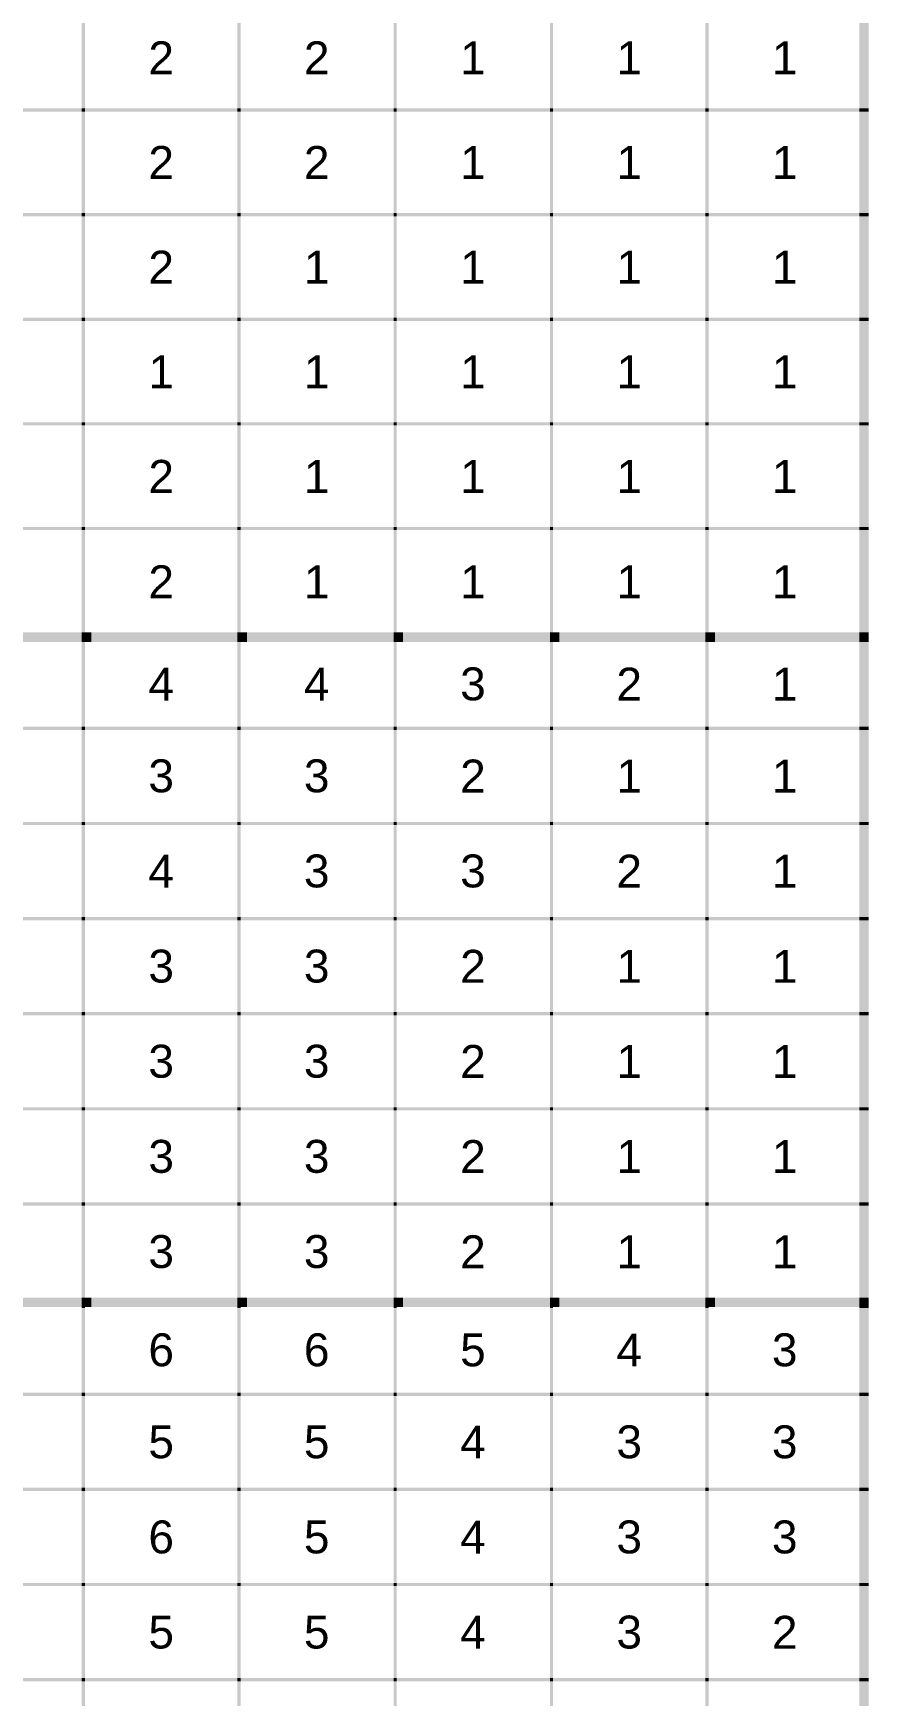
# Model space of a CAD drawing. Header units: inches. Extents: x 4293 to 10865, y -6935 to 441.
# Drawn here: x 5446.5 to 5572.8, y -421.3 to -169.7 of the extents above; entities that cross this region are included whole.
import ezdxf

# ---------------------------------------------------------------- set-up
doc = ezdxf.new("R2010")
doc.units = ezdxf.units.IN
doc.header["$MEASUREMENT"] = 0
doc.layers.add('PDF_Text', color=7, linetype='Continuous', lineweight=35)
doc.styles.add('PDF Arial', font='arial.ttf')

# ---------------------------------------------------------------- blocks, each defined once
blk = doc.blocks.new('A$C8dca8dff')
at = {"transparency": 33554610}
for points in [[(5.6933, -7.8017), (5.7, -7.8017), (5.6933, -8.015), (5.7, -8.015)], [(6.02, -7.8017), (6.0267, -7.8017), (6.02, -8.015), (6.0267, -8.015)], [(6.3483, -7.8017), (6.355, -7.8017), (6.3483, -8.015), (6.355, -8.015)], [(6.6767, -7.8017), (6.6833, -7.8017), (6.6767, -8.015), (6.6833, -8.015)], [(7.0033, -7.8017), (7.01, -7.8017), (7.0033, -8.015), (7.01, -8.015)], [(7.3267, -7.8017), (7.3467, -7.8017), (7.3267, -8.015), (7.3467, -8.015)], [(5.3717, -8.015), (5.6933, -8.015), (5.3717, -8.0217), (5.6933, -8.0217)], [(5.6933, -8.015), (5.7, -8.015), (5.6933, -8.0217), (5.7, -8.0217)], [(5.6933, -8.0217), (5.7, -8.0217), (5.6933, -8.235), (5.7, -8.235)], [(5.7, -8.015), (6.02, -8.015), (5.7, -8.0217), (6.02, -8.0217)], [(6.02, -8.015), (6.0267, -8.015), (6.02, -8.0217), (6.0267, -8.0217)], [(6.02, -8.0217), (6.0267, -8.0217), (6.02, -8.235), (6.0267, -8.235)], [(6.0267, -8.015), (6.3483, -8.015), (6.0267, -8.0217), (6.3483, -8.0217)], [(6.3483, -8.015), (6.355, -8.015), (6.3483, -8.0217), (6.355, -8.0217)], [(6.3483, -8.0217), (6.355, -8.0217), (6.3483, -8.235), (6.355, -8.235)], [(6.355, -8.015), (6.6767, -8.015), (6.355, -8.0217), (6.6767, -8.0217)], [(6.6767, -8.015), (6.6833, -8.015), (6.6767, -8.0217), (6.6833, -8.0217)], [(6.6767, -8.0217), (6.6833, -8.0217), (6.6767, -8.235), (6.6833, -8.235)], [(6.6833, -8.015), (7.0033, -8.015), (6.6833, -8.0217), (7.0033, -8.0217)], [(7.0033, -8.015), (7.01, -8.015), (7.0033, -8.0217), (7.01, -8.0217)], [(7.0033, -8.0217), (7.01, -8.0217), (7.0033, -8.235), (7.01, -8.235)], [(7.01, -8.015), (7.3267, -8.015), (7.01, -8.0217), (7.3267, -8.0217)], [(7.3267, -8.015), (7.3467, -8.015), (7.3267, -8.0217), (7.3467, -8.0217)], [(7.3267, -8.0217), (7.3467, -8.0217), (7.3267, -8.235), (7.3467, -8.235)], [(5.3717, -8.235), (5.6933, -8.235), (5.3717, -8.2417), (5.6933, -8.2417)], [(5.6933, -8.235), (5.7, -8.235), (5.6933, -8.2417), (5.7, -8.2417)], [(5.6933, -8.2417), (5.7, -8.2417), (5.6933, -8.455), (5.7, -8.455)], [(5.7, -8.235), (6.02, -8.235), (5.7, -8.2417), (6.02, -8.2417)], [(6.02, -8.235), (6.0267, -8.235), (6.02, -8.2417), (6.0267, -8.2417)], [(6.02, -8.2417), (6.0267, -8.2417), (6.02, -8.455), (6.0267, -8.455)], [(6.0267, -8.235), (6.3483, -8.235), (6.0267, -8.2417), (6.3483, -8.2417)], [(6.3483, -8.235), (6.355, -8.235), (6.3483, -8.2417), (6.355, -8.2417)], [(6.3483, -8.2417), (6.355, -8.2417), (6.3483, -8.455), (6.355, -8.455)], [(6.355, -8.235), (6.6767, -8.235), (6.355, -8.2417), (6.6767, -8.2417)], [(6.6767, -8.235), (6.6833, -8.235), (6.6767, -8.2417), (6.6833, -8.2417)], [(6.6767, -8.2417), (6.6833, -8.2417), (6.6767, -8.455), (6.6833, -8.455)], [(6.6833, -8.235), (7.0033, -8.235), (6.6833, -8.2417), (7.0033, -8.2417)], [(7.0033, -8.235), (7.01, -8.235), (7.0033, -8.2417), (7.01, -8.2417)], [(7.0033, -8.2417), (7.01, -8.2417), (7.0033, -8.455), (7.01, -8.455)], [(7.01, -8.235), (7.3267, -8.235), (7.01, -8.2417), (7.3267, -8.2417)], [(7.3267, -8.235), (7.3467, -8.235), (7.3267, -8.2417), (7.3467, -8.2417)], [(7.3267, -8.2417), (7.3467, -8.2417), (7.3267, -8.455), (7.3467, -8.455)], [(5.3717, -8.455), (5.6933, -8.455), (5.3717, -8.4617), (5.6933, -8.4617)], [(5.6933, -8.455), (5.7, -8.455), (5.6933, -8.4617), (5.7, -8.4617)], [(5.7, -8.455), (6.02, -8.455), (5.7, -8.4617), (6.02, -8.4617)], [(6.02, -8.455), (6.0267, -8.455), (6.02, -8.4617), (6.0267, -8.4617)], [(6.0267, -8.455), (6.3483, -8.455), (6.0267, -8.4617), (6.3483, -8.4617)], [(6.3483, -8.455), (6.355, -8.455), (6.3483, -8.4617), (6.355, -8.4617)], [(6.355, -8.455), (6.6767, -8.455), (6.355, -8.4617), (6.6767, -8.4617)], [(6.6767, -8.455), (6.6833, -8.455), (6.6767, -8.4617), (6.6833, -8.4617)], [(6.6833, -8.455), (7.0033, -8.455), (6.6833, -8.4617), (7.0033, -8.4617)], [(7.0033, -8.455), (7.01, -8.455), (7.0033, -8.4617), (7.01, -8.4617)], [(7.01, -8.455), (7.3267, -8.455), (7.01, -8.4617), (7.3267, -8.4617)], [(7.3267, -8.455), (7.3467, -8.455), (7.3267, -8.4617), (7.3467, -8.4617)], [(5.6933, -8.4617), (5.7, -8.4617), (5.6933, -8.675), (5.7, -8.675)], [(6.02, -8.4617), (6.0267, -8.4617), (6.02, -8.675), (6.0267, -8.675)], [(6.3483, -8.4617), (6.355, -8.4617), (6.3483, -8.675), (6.355, -8.675)], [(6.6767, -8.4617), (6.6833, -8.4617), (6.6767, -8.675), (6.6833, -8.675)], [(7.0033, -8.4617), (7.01, -8.4617), (7.0033, -8.675), (7.01, -8.675)], [(7.3267, -8.4617), (7.3467, -8.4617), (7.3267, -8.675), (7.3467, -8.675)], [(5.3717, -8.675), (5.6933, -8.675), (5.3717, -8.6817), (5.6933, -8.6817)], [(5.6933, -8.675), (5.7, -8.675), (5.6933, -8.6817), (5.7, -8.6817)], [(5.6933, -8.6817), (5.7, -8.6817), (5.6933, -8.895), (5.7, -8.895)], [(5.7, -8.675), (6.02, -8.675), (5.7, -8.6817), (6.02, -8.6817)], [(6.02, -8.675), (6.0267, -8.675), (6.02, -8.6817), (6.0267, -8.6817)], [(6.02, -8.6817), (6.0267, -8.6817), (6.02, -8.895), (6.0267, -8.895)], [(6.0267, -8.675), (6.3483, -8.675), (6.0267, -8.6817), (6.3483, -8.6817)], [(6.3483, -8.675), (6.355, -8.675), (6.3483, -8.6817), (6.355, -8.6817)], [(6.3483, -8.6817), (6.355, -8.6817), (6.3483, -8.895), (6.355, -8.895)], [(6.355, -8.675), (6.6767, -8.675), (6.355, -8.6817), (6.6767, -8.6817)], [(6.6767, -8.675), (6.6833, -8.675), (6.6767, -8.6817), (6.6833, -8.6817)], [(6.6767, -8.6817), (6.6833, -8.6817), (6.6767, -8.895), (6.6833, -8.895)], [(6.6833, -8.675), (7.0033, -8.675), (6.6833, -8.6817), (7.0033, -8.6817)], [(7.0033, -8.675), (7.01, -8.675), (7.0033, -8.6817), (7.01, -8.6817)], [(7.0033, -8.6817), (7.01, -8.6817), (7.0033, -8.895), (7.01, -8.895)], [(7.01, -8.675), (7.3267, -8.675), (7.01, -8.6817), (7.3267, -8.6817)], [(7.3267, -8.675), (7.3467, -8.675), (7.3267, -8.6817), (7.3467, -8.6817)], [(7.3267, -8.6817), (7.3467, -8.6817), (7.3267, -8.895), (7.3467, -8.895)], [(5.3717, -8.895), (5.6933, -8.895), (5.3717, -8.9017), (5.6933, -8.9017)], [(5.6933, -8.895), (5.7, -8.895), (5.6933, -8.9017), (5.7, -8.9017)], [(5.6933, -8.9017), (5.7, -8.9017), (5.6933, -9.1167), (5.7, -9.1167)], [(5.7, -8.895), (6.02, -8.895), (5.7, -8.9017), (6.02, -8.9017)], [(6.02, -8.895), (6.0267, -8.895), (6.02, -8.9017), (6.0267, -8.9017)], [(6.02, -8.9017), (6.0267, -8.9017), (6.02, -9.1167), (6.0267, -9.1167)], [(6.0267, -8.895), (6.3483, -8.895), (6.0267, -8.9017), (6.3483, -8.9017)], [(6.3483, -8.895), (6.355, -8.895), (6.3483, -8.9017), (6.355, -8.9017)], [(6.3483, -8.9017), (6.355, -8.9017), (6.3483, -9.1167), (6.355, -9.1167)], [(6.355, -8.895), (6.6767, -8.895), (6.355, -8.9017), (6.6767, -8.9017)], [(6.6767, -8.895), (6.6833, -8.895), (6.6767, -8.9017), (6.6833, -8.9017)], [(6.6767, -8.9017), (6.6833, -8.9017), (6.6767, -9.1167), (6.6833, -9.1167)], [(6.6833, -8.895), (7.0033, -8.895), (6.6833, -8.9017), (7.0033, -8.9017)], [(7.0033, -8.895), (7.01, -8.895), (7.0033, -8.9017), (7.01, -8.9017)], [(7.0033, -8.9017), (7.01, -8.9017), (7.0033, -9.1167), (7.01, -9.1167)], [(7.01, -8.895), (7.3267, -8.895), (7.01, -8.9017), (7.3267, -8.9017)], [(7.3267, -8.895), (7.3467, -8.895), (7.3267, -8.9017), (7.3467, -8.9017)], [(7.3267, -8.9017), (7.3467, -8.9017), (7.3267, -9.1167), (7.3467, -9.1167)], [(5.385, -9.1167), (5.6933, -9.1167), (5.385, -9.1367), (5.6933, -9.1367)], [(5.6933, -9.1167), (5.7133, -9.1167), (5.6933, -9.1367), (5.7133, -9.1367)], [(5.7133, -9.1167), (6.02, -9.1167), (5.7133, -9.1367), (6.02, -9.1367)], [(6.02, -9.1167), (6.04, -9.1167), (6.02, -9.1367), (6.04, -9.1367)], [(6.04, -9.1167), (6.3483, -9.1167), (6.04, -9.1367), (6.3483, -9.1367)], [(6.3483, -9.1167), (6.3683, -9.1167), (6.3483, -9.1367), (6.3683, -9.1367)], [(6.3683, -9.1167), (6.6767, -9.1167), (6.3683, -9.1367), (6.6767, -9.1367)], [(6.6767, -9.1167), (6.6967, -9.1167), (6.6767, -9.1367), (6.6967, -9.1367)], [(6.6967, -9.1167), (7.0033, -9.1167), (6.6967, -9.1367), (7.0033, -9.1367)], [(7.0033, -9.1167), (7.0233, -9.1167), (7.0033, -9.1367), (7.0233, -9.1367)], [(7.0233, -9.1167), (7.3267, -9.1167), (7.0233, -9.1367), (7.3267, -9.1367)], [(7.3267, -9.1167), (7.3467, -9.1167), (7.3267, -9.1367), (7.3467, -9.1367)], [(7.3267, -9.1167), (7.3467, -9.1167), (7.3267, -9.1367), (7.3467, -9.1367)], [(5.6933, -9.1367), (5.7, -9.1367), (5.6933, -9.315), (5.7, -9.315)], [(6.02, -9.1367), (6.0267, -9.1367), (6.02, -9.315), (6.0267, -9.315)], [(6.3483, -9.1367), (6.355, -9.1367), (6.3483, -9.315), (6.355, -9.315)], [(6.6767, -9.1367), (6.6833, -9.1367), (6.6767, -9.315), (6.6833, -9.315)], [(7.0033, -9.1367), (7.01, -9.1367), (7.0033, -9.315), (7.01, -9.315)], [(7.3267, -9.1367), (7.3467, -9.1367), (7.3267, -9.315), (7.3467, -9.315)], [(5.3717, -9.315), (5.6933, -9.315), (5.3717, -9.3217), (5.6933, -9.3217)], [(5.6933, -9.315), (5.7, -9.315), (5.6933, -9.3217), (5.7, -9.3217)], [(5.6933, -9.3217), (5.7, -9.3217), (5.6933, -9.515), (5.7, -9.515)], [(5.7, -9.315), (6.02, -9.315), (5.7, -9.3217), (6.02, -9.3217)], [(6.02, -9.315), (6.0267, -9.315), (6.02, -9.3217), (6.0267, -9.3217)], [(6.02, -9.3217), (6.0267, -9.3217), (6.02, -9.515), (6.0267, -9.515)], [(6.0267, -9.315), (6.3483, -9.315), (6.0267, -9.3217), (6.3483, -9.3217)], [(6.3483, -9.315), (6.355, -9.315), (6.3483, -9.3217), (6.355, -9.3217)], [(6.3483, -9.3217), (6.355, -9.3217), (6.3483, -9.515), (6.355, -9.515)], [(6.355, -9.315), (6.6767, -9.315), (6.355, -9.3217), (6.6767, -9.3217)], [(6.6767, -9.315), (6.6833, -9.315), (6.6767, -9.3217), (6.6833, -9.3217)], [(6.6767, -9.3217), (6.6833, -9.3217), (6.6767, -9.515), (6.6833, -9.515)], [(6.6833, -9.315), (7.0033, -9.315), (6.6833, -9.3217), (7.0033, -9.3217)], [(7.0033, -9.315), (7.01, -9.315), (7.0033, -9.3217), (7.01, -9.3217)], [(7.0033, -9.3217), (7.01, -9.3217), (7.0033, -9.515), (7.01, -9.515)], [(7.01, -9.315), (7.3267, -9.315), (7.01, -9.3217), (7.3267, -9.3217)], [(7.3267, -9.315), (7.3467, -9.315), (7.3267, -9.3217), (7.3467, -9.3217)], [(7.3267, -9.3217), (7.3467, -9.3217), (7.3267, -9.515), (7.3467, -9.515)], [(5.3717, -9.515), (5.6933, -9.515), (5.3717, -9.5217), (5.6933, -9.5217)], [(5.6933, -9.515), (5.7, -9.515), (5.6933, -9.5217), (5.7, -9.5217)], [(5.6933, -9.5217), (5.7, -9.5217), (5.6933, -9.715), (5.7, -9.715)], [(5.7, -9.515), (6.02, -9.515), (5.7, -9.5217), (6.02, -9.5217)], [(6.02, -9.515), (6.0267, -9.515), (6.02, -9.5217), (6.0267, -9.5217)], [(6.02, -9.5217), (6.0267, -9.5217), (6.02, -9.715), (6.0267, -9.715)], [(6.0267, -9.515), (6.3483, -9.515), (6.0267, -9.5217), (6.3483, -9.5217)], [(6.3483, -9.515), (6.355, -9.515), (6.3483, -9.5217), (6.355, -9.5217)], [(6.3483, -9.5217), (6.355, -9.5217), (6.3483, -9.715), (6.355, -9.715)], [(6.355, -9.515), (6.6767, -9.515), (6.355, -9.5217), (6.6767, -9.5217)], [(6.6767, -9.515), (6.6833, -9.515), (6.6767, -9.5217), (6.6833, -9.5217)], [(6.6767, -9.5217), (6.6833, -9.5217), (6.6767, -9.715), (6.6833, -9.715)], [(6.6833, -9.515), (7.0033, -9.515), (6.6833, -9.5217), (7.0033, -9.5217)], [(7.0033, -9.515), (7.01, -9.515), (7.0033, -9.5217), (7.01, -9.5217)], [(7.0033, -9.5217), (7.01, -9.5217), (7.0033, -9.715), (7.01, -9.715)], [(7.01, -9.515), (7.3267, -9.515), (7.01, -9.5217), (7.3267, -9.5217)], [(7.3267, -9.515), (7.3467, -9.515), (7.3267, -9.5217), (7.3467, -9.5217)], [(7.3267, -9.5217), (7.3467, -9.5217), (7.3267, -9.715), (7.3467, -9.715)], [(5.3717, -9.715), (5.6933, -9.715), (5.3717, -9.7217), (5.6933, -9.7217)], [(5.6933, -9.715), (5.7, -9.715), (5.6933, -9.7217), (5.7, -9.7217)], [(5.7, -9.715), (6.02, -9.715), (5.7, -9.7217), (6.02, -9.7217)], [(6.02, -9.715), (6.0267, -9.715), (6.02, -9.7217), (6.0267, -9.7217)], [(6.0267, -9.715), (6.3483, -9.715), (6.0267, -9.7217), (6.3483, -9.7217)], [(6.3483, -9.715), (6.355, -9.715), (6.3483, -9.7217), (6.355, -9.7217)], [(6.355, -9.715), (6.6767, -9.715), (6.355, -9.7217), (6.6767, -9.7217)], [(6.6767, -9.715), (6.6833, -9.715), (6.6767, -9.7217), (6.6833, -9.7217)], [(6.6833, -9.715), (7.0033, -9.715), (6.6833, -9.7217), (7.0033, -9.7217)], [(7.0033, -9.715), (7.01, -9.715), (7.0033, -9.7217), (7.01, -9.7217)], [(7.01, -9.715), (7.3267, -9.715), (7.01, -9.7217), (7.3267, -9.7217)], [(7.3267, -9.715), (7.3467, -9.715), (7.3267, -9.7217), (7.3467, -9.7217)], [(5.6933, -9.7217), (5.7, -9.7217), (5.6933, -9.915), (5.7, -9.915)], [(6.02, -9.7217), (6.0267, -9.7217), (6.02, -9.915), (6.0267, -9.915)], [(6.3483, -9.7217), (6.355, -9.7217), (6.3483, -9.915), (6.355, -9.915)], [(6.6767, -9.7217), (6.6833, -9.7217), (6.6767, -9.915), (6.6833, -9.915)], [(7.0033, -9.7217), (7.01, -9.7217), (7.0033, -9.915), (7.01, -9.915)], [(7.3267, -9.7217), (7.3467, -9.7217), (7.3267, -9.915), (7.3467, -9.915)], [(5.3717, -9.915), (5.6933, -9.915), (5.3717, -9.9217), (5.6933, -9.9217)], [(5.6933, -9.915), (5.7, -9.915), (5.6933, -9.9217), (5.7, -9.9217)], [(5.6933, -9.9217), (5.7, -9.9217), (5.6933, -10.115), (5.7, -10.115)], [(5.7, -9.915), (6.02, -9.915), (5.7, -9.9217), (6.02, -9.9217)], [(6.02, -9.915), (6.0267, -9.915), (6.02, -9.9217), (6.0267, -9.9217)], [(6.02, -9.9217), (6.0267, -9.9217), (6.02, -10.115), (6.0267, -10.115)], [(6.0267, -9.915), (6.3483, -9.915), (6.0267, -9.9217), (6.3483, -9.9217)], [(6.3483, -9.915), (6.355, -9.915), (6.3483, -9.9217), (6.355, -9.9217)], [(6.3483, -9.9217), (6.355, -9.9217), (6.3483, -10.115), (6.355, -10.115)], [(6.355, -9.915), (6.6767, -9.915), (6.355, -9.9217), (6.6767, -9.9217)], [(6.6767, -9.915), (6.6833, -9.915), (6.6767, -9.9217), (6.6833, -9.9217)], [(6.6767, -9.9217), (6.6833, -9.9217), (6.6767, -10.115), (6.6833, -10.115)], [(6.6833, -9.915), (7.0033, -9.915), (6.6833, -9.9217), (7.0033, -9.9217)], [(7.0033, -9.915), (7.01, -9.915), (7.0033, -9.9217), (7.01, -9.9217)], [(7.0033, -9.9217), (7.01, -9.9217), (7.0033, -10.115), (7.01, -10.115)], [(7.01, -9.915), (7.3267, -9.915), (7.01, -9.9217), (7.3267, -9.9217)], [(7.3267, -9.915), (7.3467, -9.915), (7.3267, -9.9217), (7.3467, -9.9217)], [(7.3267, -9.9217), (7.3467, -9.9217), (7.3267, -10.115), (7.3467, -10.115)], [(5.3717, -10.115), (5.6933, -10.115), (5.3717, -10.1217), (5.6933, -10.1217)], [(5.6933, -10.115), (5.7, -10.115), (5.6933, -10.1217), (5.7, -10.1217)], [(5.6933, -10.1217), (5.7, -10.1217), (5.6933, -10.315), (5.7, -10.315)], [(5.7, -10.115), (6.02, -10.115), (5.7, -10.1217), (6.02, -10.1217)], [(6.02, -10.115), (6.0267, -10.115), (6.02, -10.1217), (6.0267, -10.1217)], [(6.02, -10.1217), (6.0267, -10.1217), (6.02, -10.315), (6.0267, -10.315)], [(6.0267, -10.115), (6.3483, -10.115), (6.0267, -10.1217), (6.3483, -10.1217)], [(6.3483, -10.115), (6.355, -10.115), (6.3483, -10.1217), (6.355, -10.1217)], [(6.3483, -10.1217), (6.355, -10.1217), (6.3483, -10.315), (6.355, -10.315)], [(6.355, -10.115), (6.6767, -10.115), (6.355, -10.1217), (6.6767, -10.1217)], [(6.6767, -10.115), (6.6833, -10.115), (6.6767, -10.1217), (6.6833, -10.1217)], [(6.6767, -10.1217), (6.6833, -10.1217), (6.6767, -10.315), (6.6833, -10.315)], [(6.6833, -10.115), (7.0033, -10.115), (6.6833, -10.1217), (7.0033, -10.1217)], [(7.0033, -10.115), (7.01, -10.115), (7.0033, -10.1217), (7.01, -10.1217)], [(7.0033, -10.1217), (7.01, -10.1217), (7.0033, -10.315), (7.01, -10.315)], [(7.01, -10.115), (7.3267, -10.115), (7.01, -10.1217), (7.3267, -10.1217)], [(7.3267, -10.115), (7.3467, -10.115), (7.3267, -10.1217), (7.3467, -10.1217)], [(7.3267, -10.1217), (7.3467, -10.1217), (7.3267, -10.315), (7.3467, -10.315)], [(5.3717, -10.315), (5.6933, -10.315), (5.3717, -10.3217), (5.6933, -10.3217)], [(5.6933, -10.315), (5.7, -10.315), (5.6933, -10.3217), (5.7, -10.3217)], [(5.6933, -10.3217), (5.7, -10.3217), (5.6933, -10.515), (5.7, -10.515)], [(5.7, -10.315), (6.02, -10.315), (5.7, -10.3217), (6.02, -10.3217)], [(6.02, -10.315), (6.0267, -10.315), (6.02, -10.3217), (6.0267, -10.3217)], [(6.02, -10.3217), (6.0267, -10.3217), (6.02, -10.515), (6.0267, -10.515)], [(6.0267, -10.315), (6.3483, -10.315), (6.0267, -10.3217), (6.3483, -10.3217)], [(6.3483, -10.315), (6.355, -10.315), (6.3483, -10.3217), (6.355, -10.3217)], [(6.3483, -10.3217), (6.355, -10.3217), (6.3483, -10.515), (6.355, -10.515)], [(6.355, -10.315), (6.6767, -10.315), (6.355, -10.3217), (6.6767, -10.3217)], [(6.6767, -10.315), (6.6833, -10.315), (6.6767, -10.3217), (6.6833, -10.3217)], [(6.6767, -10.3217), (6.6833, -10.3217), (6.6767, -10.515), (6.6833, -10.515)], [(6.6833, -10.315), (7.0033, -10.315), (6.6833, -10.3217), (7.0033, -10.3217)], [(7.0033, -10.315), (7.01, -10.315), (7.0033, -10.3217), (7.01, -10.3217)], [(7.0033, -10.3217), (7.01, -10.3217), (7.0033, -10.515), (7.01, -10.515)], [(7.01, -10.315), (7.3267, -10.315), (7.01, -10.3217), (7.3267, -10.3217)], [(7.3267, -10.315), (7.3467, -10.315), (7.3267, -10.3217), (7.3467, -10.3217)], [(7.3267, -10.3217), (7.3467, -10.3217), (7.3267, -10.515), (7.3467, -10.515)], [(5.385, -10.515), (5.6933, -10.515), (5.385, -10.535), (5.6933, -10.535)], [(5.6933, -10.515), (5.7133, -10.515), (5.6933, -10.535), (5.7133, -10.535)], [(5.7133, -10.515), (6.02, -10.515), (5.7133, -10.535), (6.02, -10.535)], [(6.02, -10.515), (6.04, -10.515), (6.02, -10.535), (6.04, -10.535)], [(6.04, -10.515), (6.3483, -10.515), (6.04, -10.535), (6.3483, -10.535)], [(6.3483, -10.515), (6.3683, -10.515), (6.3483, -10.535), (6.3683, -10.535)], [(6.3683, -10.515), (6.6767, -10.515), (6.3683, -10.535), (6.6767, -10.535)], [(6.6767, -10.515), (6.6967, -10.515), (6.6767, -10.535), (6.6967, -10.535)], [(6.6967, -10.515), (7.0033, -10.515), (6.6967, -10.535), (7.0033, -10.535)], [(7.0033, -10.515), (7.0233, -10.515), (7.0033, -10.535), (7.0233, -10.535)], [(7.0233, -10.515), (7.3267, -10.515), (7.0233, -10.535), (7.3267, -10.535)], [(7.3267, -10.515), (7.3467, -10.515), (7.3267, -10.5367), (7.3467, -10.5367)], [(5.6933, -10.535), (5.7, -10.535), (5.6933, -10.5367), (5.7, -10.5367)], [(5.6933, -10.5367), (5.7, -10.5367), (5.6933, -10.715), (5.7, -10.715)], [(6.02, -10.535), (6.0267, -10.535), (6.02, -10.5367), (6.0267, -10.5367)], [(6.02, -10.5367), (6.0267, -10.5367), (6.02, -10.715), (6.0267, -10.715)], [(6.3483, -10.535), (6.355, -10.535), (6.3483, -10.5367), (6.355, -10.5367)], [(6.3483, -10.5367), (6.355, -10.5367), (6.3483, -10.715), (6.355, -10.715)], [(6.6767, -10.535), (6.6833, -10.535), (6.6767, -10.5367), (6.6833, -10.5367)], [(6.6767, -10.5367), (6.6833, -10.5367), (6.6767, -10.715), (6.6833, -10.715)], [(7.0033, -10.535), (7.01, -10.535), (7.0033, -10.5367), (7.01, -10.5367)], [(7.0033, -10.5367), (7.01, -10.5367), (7.0033, -10.715), (7.01, -10.715)], [(7.3267, -10.5367), (7.3467, -10.5367), (7.3267, -10.715), (7.3467, -10.715)], [(5.3717, -10.715), (5.6933, -10.715), (5.3717, -10.7217), (5.6933, -10.7217)], [(5.6933, -10.715), (5.7, -10.715), (5.6933, -10.7217), (5.7, -10.7217)], [(5.6933, -10.7217), (5.7, -10.7217), (5.6933, -10.915), (5.7, -10.915)], [(5.7, -10.715), (6.02, -10.715), (5.7, -10.7217), (6.02, -10.7217)], [(6.02, -10.715), (6.0267, -10.715), (6.02, -10.7217), (6.0267, -10.7217)], [(6.02, -10.7217), (6.0267, -10.7217), (6.02, -10.915), (6.0267, -10.915)], [(6.0267, -10.715), (6.3483, -10.715), (6.0267, -10.7217), (6.3483, -10.7217)], [(6.3483, -10.715), (6.355, -10.715), (6.3483, -10.7217), (6.355, -10.7217)], [(6.3483, -10.7217), (6.355, -10.7217), (6.3483, -10.915), (6.355, -10.915)], [(6.355, -10.715), (6.6767, -10.715), (6.355, -10.7217), (6.6767, -10.7217)], [(6.6767, -10.715), (6.6833, -10.715), (6.6767, -10.7217), (6.6833, -10.7217)], [(6.6767, -10.7217), (6.6833, -10.7217), (6.6767, -10.915), (6.6833, -10.915)], [(6.6833, -10.715), (7.0033, -10.715), (6.6833, -10.7217), (7.0033, -10.7217)], [(7.0033, -10.715), (7.01, -10.715), (7.0033, -10.7217), (7.01, -10.7217)], [(7.0033, -10.7217), (7.01, -10.7217), (7.0033, -10.915), (7.01, -10.915)], [(7.01, -10.715), (7.3267, -10.715), (7.01, -10.7217), (7.3267, -10.7217)], [(7.3267, -10.715), (7.3467, -10.715), (7.3267, -10.7217), (7.3467, -10.7217)], [(7.3267, -10.7217), (7.3467, -10.7217), (7.3267, -10.915), (7.3467, -10.915)], [(5.3717, -10.915), (5.6933, -10.915), (5.3717, -10.9217), (5.6933, -10.9217)], [(5.6933, -10.915), (5.7, -10.915), (5.6933, -10.9217), (5.7, -10.9217)], [(5.6933, -10.9217), (5.7, -10.9217), (5.6933, -11.115), (5.7, -11.115)], [(5.7, -10.915), (6.02, -10.915), (5.7, -10.9217), (6.02, -10.9217)], [(6.02, -10.915), (6.0267, -10.915), (6.02, -10.9217), (6.0267, -10.9217)], [(6.02, -10.9217), (6.0267, -10.9217), (6.02, -11.115), (6.0267, -11.115)], [(6.0267, -10.915), (6.3483, -10.915), (6.0267, -10.9217), (6.3483, -10.9217)], [(6.3483, -10.915), (6.355, -10.915), (6.3483, -10.9217), (6.355, -10.9217)], [(6.3483, -10.9217), (6.355, -10.9217), (6.3483, -11.115), (6.355, -11.115)], [(6.355, -10.915), (6.6767, -10.915), (6.355, -10.9217), (6.6767, -10.9217)], [(6.6767, -10.915), (6.6833, -10.915), (6.6767, -10.9217), (6.6833, -10.9217)], [(6.6767, -10.9217), (6.6833, -10.9217), (6.6767, -11.115), (6.6833, -11.115)], [(6.6833, -10.915), (7.0033, -10.915), (6.6833, -10.9217), (7.0033, -10.9217)], [(7.0033, -10.915), (7.01, -10.915), (7.0033, -10.9217), (7.01, -10.9217)], [(7.0033, -10.9217), (7.01, -10.9217), (7.0033, -11.115), (7.01, -11.115)], [(7.01, -10.915), (7.3267, -10.915), (7.01, -10.9217), (7.3267, -10.9217)], [(7.3267, -10.915), (7.3467, -10.915), (7.3267, -10.9217), (7.3467, -10.9217)], [(7.3267, -10.9217), (7.3467, -10.9217), (7.3267, -11.115), (7.3467, -11.115)], [(5.3717, -11.115), (5.6933, -11.115), (5.3717, -11.1217), (5.6933, -11.1217)], [(5.6933, -11.115), (5.7, -11.115), (5.6933, -11.1217), (5.7, -11.1217)], [(5.6933, -11.1217), (5.7, -11.1217), (5.6933, -11.315), (5.7, -11.315)], [(5.7, -11.115), (6.02, -11.115), (5.7, -11.1217), (6.02, -11.1217)], [(6.02, -11.115), (6.0267, -11.115), (6.02, -11.1217), (6.0267, -11.1217)], [(6.02, -11.1217), (6.0267, -11.1217), (6.02, -11.315), (6.0267, -11.315)], [(6.0267, -11.115), (6.3483, -11.115), (6.0267, -11.1217), (6.3483, -11.1217)], [(6.3483, -11.115), (6.355, -11.115), (6.3483, -11.1217), (6.355, -11.1217)], [(6.3483, -11.1217), (6.355, -11.1217), (6.3483, -11.315), (6.355, -11.315)], [(6.355, -11.115), (6.6767, -11.115), (6.355, -11.1217), (6.6767, -11.1217)], [(6.6767, -11.115), (6.6833, -11.115), (6.6767, -11.1217), (6.6833, -11.1217)], [(6.6767, -11.1217), (6.6833, -11.1217), (6.6767, -11.315), (6.6833, -11.315)], [(6.6833, -11.115), (7.0033, -11.115), (6.6833, -11.1217), (7.0033, -11.1217)], [(7.0033, -11.115), (7.01, -11.115), (7.0033, -11.1217), (7.01, -11.1217)], [(7.0033, -11.1217), (7.01, -11.1217), (7.0033, -11.315), (7.01, -11.315)], [(7.01, -11.115), (7.3267, -11.115), (7.01, -11.1217), (7.3267, -11.1217)], [(7.3267, -11.115), (7.3467, -11.115), (7.3267, -11.1217), (7.3467, -11.1217)], [(7.3267, -11.1217), (7.3467, -11.1217), (7.3267, -11.315), (7.3467, -11.315)], [(5.3717, -11.315), (5.6933, -11.315), (5.3717, -11.3217), (5.6933, -11.3217)], [(5.6933, -11.315), (5.7, -11.315), (5.6933, -11.3217), (5.7, -11.3217)], [(5.6933, -11.3217), (5.7, -11.3217), (5.6933, -11.515), (5.7, -11.515)], [(5.7, -11.315), (6.02, -11.315), (5.7, -11.3217), (6.02, -11.3217)], [(6.02, -11.315), (6.0267, -11.315), (6.02, -11.3217), (6.0267, -11.3217)], [(6.02, -11.3217), (6.0267, -11.3217), (6.02, -11.515), (6.0267, -11.515)], [(6.0267, -11.315), (6.3483, -11.315), (6.0267, -11.3217), (6.3483, -11.3217)], [(6.3483, -11.315), (6.355, -11.315), (6.3483, -11.3217), (6.355, -11.3217)], [(6.3483, -11.3217), (6.355, -11.3217), (6.3483, -11.515), (6.355, -11.515)], [(6.355, -11.315), (6.6767, -11.315), (6.355, -11.3217), (6.6767, -11.3217)], [(6.6767, -11.315), (6.6833, -11.315), (6.6767, -11.3217), (6.6833, -11.3217)], [(6.6767, -11.3217), (6.6833, -11.3217), (6.6767, -11.515), (6.6833, -11.515)], [(6.6833, -11.315), (7.0033, -11.315), (6.6833, -11.3217), (7.0033, -11.3217)], [(7.0033, -11.315), (7.01, -11.315), (7.0033, -11.3217), (7.01, -11.3217)], [(7.0033, -11.3217), (7.01, -11.3217), (7.0033, -11.515), (7.01, -11.515)], [(7.01, -11.315), (7.3267, -11.315), (7.01, -11.3217), (7.3267, -11.3217)], [(7.3267, -11.315), (7.3467, -11.315), (7.3267, -11.3217), (7.3467, -11.3217)], [(7.3267, -11.3217), (7.3467, -11.3217), (7.3267, -11.515), (7.3467, -11.515)]]:
    blk.add_solid(points, dxfattribs=at)
at = {"char_height": 0.0692, "attachment_point": 4, "style": 'PDF Arial'}
for s, insert in [('2', (5.8332, -7.9087)), ('2', (6.1599, -7.9087)), ('1', (6.4882, -7.9087)), ('1', (6.8165, -7.9087)), ('1', (7.1432, -7.9087)), ('2', (5.8332, -8.1287)), ('2', (6.1599, -8.1287)), ('1', (6.4882, -8.1287)), ('1', (6.8165, -8.1287)), ('1', (7.1432, -8.1287)), ('2', (5.8332, -8.3488)), ('1', (6.1599, -8.3488)), ('1', (6.4882, -8.3488)), ('1', (6.8165, -8.3488)), ('1', (7.1432, -8.3488)), ('1', (5.8332, -8.5688)), ('1', (6.1599, -8.5688)), ('1', (6.4882, -8.5688)), ('1', (6.8165, -8.5688)), ('1', (7.1432, -8.5688)), ('2', (5.8332, -8.7887)), ('1', (6.1599, -8.7887)), ('1', (6.4882, -8.7887)), ('1', (6.8165, -8.7887)), ('1', (7.1432, -8.7887)), ('2', (5.8332, -9.0103)), ('1', (6.1599, -9.0103)), ('1', (6.4882, -9.0103)), ('1', (6.8165, -9.0103)), ('1', (7.1432, -9.0103)), ('4', (5.8332, -9.2254)), ('4', (6.1599, -9.2254)), ('3', (6.4882, -9.2254)), ('2', (6.8165, -9.2254)), ('1', (7.1432, -9.2254)), ('3', (5.8332, -9.4187)), ('3', (6.1599, -9.4187)), ('2', (6.4882, -9.4187)), ('1', (6.8165, -9.4187)), ('1', (7.1432, -9.4187)), ('4', (5.8332, -9.6187)), ('3', (6.1599, -9.6187)), ('3', (6.4882, -9.6187)), ('2', (6.8165, -9.6187)), ('1', (7.1432, -9.6187)), ('3', (5.8332, -9.8187)), ('3', (6.1599, -9.8187)), ('2', (6.4882, -9.8187)), ('1', (6.8165, -9.8187)), ('1', (7.1432, -9.8187)), ('3', (5.8332, -10.0187)), ('3', (6.1599, -10.0187)), ('2', (6.4882, -10.0187)), ('1', (6.8165, -10.0187)), ('1', (7.1432, -10.0187)), ('3', (5.8332, -10.2187)), ('3', (6.1599, -10.2187)), ('2', (6.4882, -10.2187)), ('1', (6.8165, -10.2187)), ('1', (7.1432, -10.2187)), ('3', (5.8332, -10.4188)), ('3', (6.1599, -10.4188)), ('2', (6.4882, -10.4188)), ('1', (6.8165, -10.4188)), ('1', (7.1432, -10.4188)), ('6', (5.8332, -10.6254)), ('6', (6.1599, -10.6254)), ('3', (7.1432, -10.6254)), ('5', (6.4882, -10.6254)), ('4', (6.8165, -10.6254)), ('5', (5.8332, -10.8188)), ('5', (6.1599, -10.8188)), ('4', (6.4882, -10.8188)), ('3', (6.8165, -10.8188)), ('3', (7.1432, -10.8188)), ('6', (5.8332, -11.0188)), ('5', (6.1599, -11.0188)), ('4', (6.4882, -11.0188)), ('3', (6.8165, -11.0188)), ('3', (7.1432, -11.0188)), ('5', (5.8332, -11.2188)), ('5', (6.1599, -11.2188)), ('4', (6.4882, -11.2188)), ('3', (6.8165, -11.2188)), ('2', (7.1432, -11.2188))]:
    blk.add_mtext(s, dxfattribs=dict(at, insert=insert))

msp = doc.modelspace()

# ---------------------------------------------------------------- block references
at = {"layer": 'PDF_Text', "xscale": 72, "yscale": 72, "zscale": 72}
msp.add_blockref('A$C8dca8dff', (5043.88, 396.03), dxfattribs=at)

doc.saveas('drawing.dxf')
